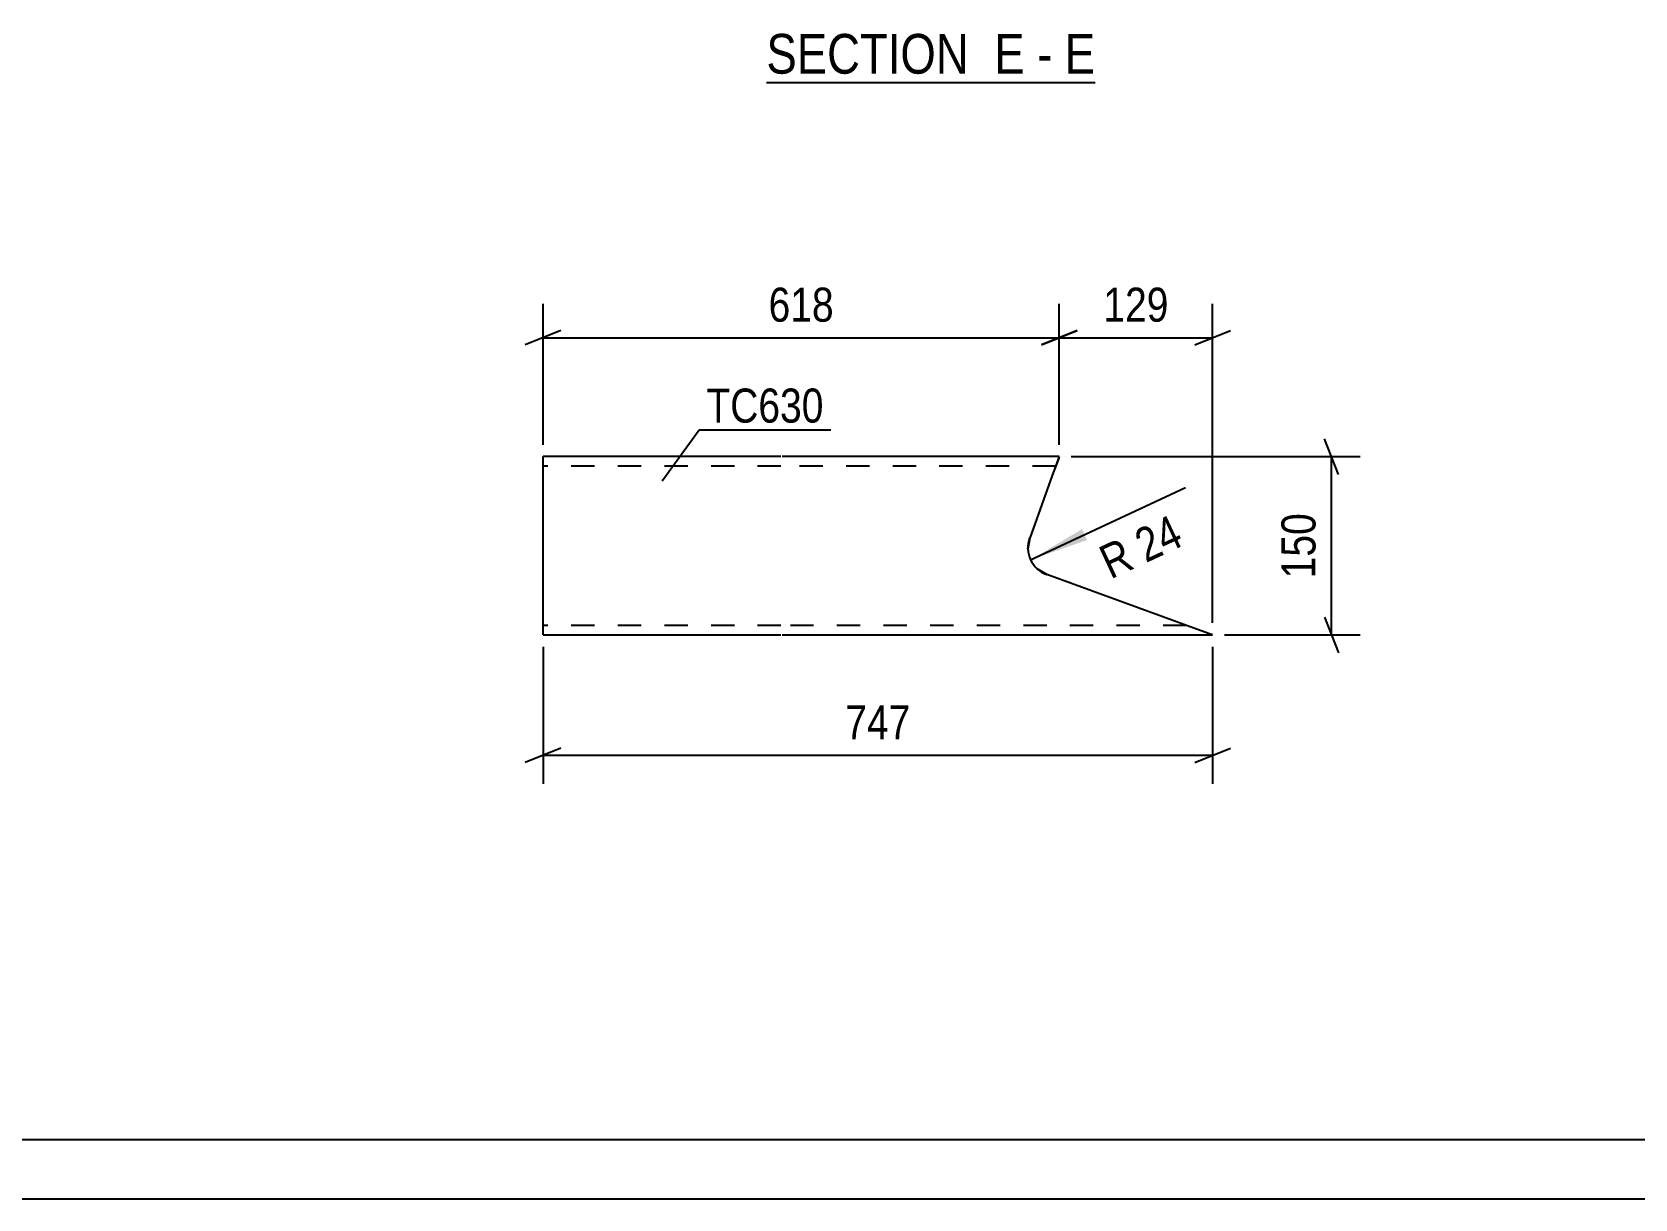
# Model space of a CAD drawing. Header units: millimetres. Extents: x 0 to 841, y 0 to 594.
# Drawn here: x 263.4 to 398.3, y 0 to 98.2 of the extents above; entities that cross this region are included whole.
import ezdxf

# ---------------------------------------------------------------- set-up
doc = ezdxf.new("R2010")
doc.units = ezdxf.units.MM
doc.linetypes.add('DXK_LINE_DOT2', pattern=[3.9198, 1.9599, -1.9599])
doc.styles.add('Arial Narrow', font='ARIALN.TTF', dxfattribs={"height": 0.2})

# ---------------------------------------------------------------- blocks, each defined once
blk = doc.blocks.new('Unknown-814407374-1129')
at = {"color": 5, "linetype": 'Continuous'}
for p, q in [((5, 5), (836, 5)), ((0, 0), (841, 0))]:
    blk.add_line(p, q, dxfattribs=at)
blk = doc.blocks.new('Unknown-814407374-13 - 4499')
at = {"color": 6, "linetype": 'Continuous'}
blk.add_line((325.21, 93.93), (352.86, 93.93), dxfattribs=at)
at = {"color": 0, "linetype": 'Continuous'}
for points in [[(343.32, 94.68), (343.32, 98.18), (325.21, 98.18), (325.21, 94.68)], [(346.93, 94.68), (346.93, 98.18), (344.37, 98.18), (344.37, 94.68)], [(349.25, 94.68), (349.25, 98.18), (347.98, 98.18), (347.98, 94.68)], [(352.86, 94.68), (352.86, 98.18), (350.3, 98.18), (350.3, 94.68)]]:
    blk.add_wipeout(points, dxfattribs=at)
at = {"color": 7, "linetype": 'Continuous', "style": 'Arial Narrow'}
for s, p in [('SECTION ', (325.21, 94.68)), ('E', (344.37, 94.68)), ('E', (350.3, 94.68)), ('-', (347.98, 94.68))]:
    blk.add_text(s, height=3.34, dxfattribs=at).set_placement(p)
blk = doc.blocks.new('Part-814407374-15640 - 15639')
at = {"color": 2, "linetype": 'Continuous'}
for p, q in [((326.43, 62.46), (306.43, 62.46)), ((306.43, 49.06), (306.43, 62.46)), ((349.84, 62.46), (326.53, 62.46)), ((349.84, 62.46), (349.25, 60.86)), ((349.25, 60.86), (347.35, 55.61)), ((347.2, 54.69), (347.35, 55.61)), ((348.78, 52.54), (347.98, 53.02)), ((362.4, 47.58), (348.78, 52.54)), ((306.43, 47.46), (306.43, 49.06)), ((306.43, 47.46), (326.43, 47.46)), ((326.53, 47.46), (362.74, 47.46)), ((362.74, 47.46), (362.4, 47.58))]:
    blk.add_line(p, q, dxfattribs=at)
at = {"color": 7, "linetype": 'DXK_LINE_DOT2'}
for p, q in [((349.79, 62.34), (349.25, 60.86)), ((326.43, 61.66), (306.43, 61.66)), ((349.55, 61.66), (326.53, 61.66)), ((347.35, 55.61), (347.2, 54.69)), ((347.2, 54.69), (347.35, 55.61)), ((347.35, 55.61), (347.2, 54.69)), ((347.98, 53.02), (348.78, 52.54)), ((348.78, 52.54), (347.98, 53.02)), ((347.98, 53.02), (348.78, 52.54)), ((306.43, 47.58), (306.43, 49.06)), ((306.43, 48.26), (306.43, 48.32)), ((326.43, 48.26), (306.43, 48.26)), ((360.54, 48.26), (326.53, 48.26))]:
    blk.add_line(p, q, dxfattribs=at)
at = {"color": 2, "linetype": 'Continuous'}
blk.add_arc((349.6, 54.79), 2.4, 182.5, 227.5, dxfattribs=at)
at = {"color": 7, "linetype": 'DXK_LINE_DOT2'}
blk.add_arc((349.6, 54.79), 2.4, 182.5, 227.5, dxfattribs=at)
blk.add_arc((349.6, 54.79), 2.4, 182.5, 227.5, dxfattribs=at)
blk.add_arc((349.6, 54.79), 2.4, 182.5, 227.5, dxfattribs=at)
blk = doc.blocks.new('StraightDimension-814407374-18217 - 15639')
at = {"color": 7, "linetype": 'Continuous'}
for p, q in [((349.84, 63.46), (349.84, 75.31)), ((362.74, 48.46), (362.74, 75.31)), ((351.34, 73.06), (348.34, 71.86)), ((361.24, 71.86), (364.24, 73.06)), ((349.84, 72.46), (362.74, 72.46))]:
    blk.add_line(p, q, dxfattribs=at)
at = {"color": 0}
blk.add_wipeout([(359.63, 73.21), (359.63, 77.41), (352.95, 77.41), (352.95, 73.21)], dxfattribs=at)
at = {"color": 3, "style": 'Arial Narrow'}
blk.add_text('129', height=2.863, dxfattribs=at).set_placement((353.55, 73.81))
blk = doc.blocks.new('StraightDimension-814407374-16034 - 15639')
at = {"color": 7, "linetype": 'Continuous'}
for p, q in [((306.43, 46.46), (306.43, 34.93)), ((362.74, 46.46), (362.74, 34.93)), ((307.93, 37.93), (304.93, 36.73)), ((361.24, 36.73), (364.24, 37.93)), ((306.43, 37.33), (362.74, 37.33))]:
    blk.add_line(p, q, dxfattribs=at)
at = {"color": 0}
blk.add_wipeout([(337.92, 38.08), (337.92, 42.28), (331.24, 42.28), (331.24, 38.08)], dxfattribs=at)
at = {"color": 3, "style": 'Arial Narrow'}
blk.add_text('747', height=2.863, dxfattribs=at).set_placement((331.84, 38.68))
blk = doc.blocks.new('StraightDimension-814407374-18218 - 15639')
at = {"color": 7, "linetype": 'Continuous'}
for p, q in [((306.43, 63.46), (306.43, 75.31)), ((349.84, 63.46), (349.84, 75.31)), ((307.93, 73.06), (304.93, 71.86)), ((348.34, 71.86), (351.34, 73.06)), ((306.43, 72.46), (349.84, 72.46))]:
    blk.add_line(p, q, dxfattribs=at)
at = {"color": 0}
blk.add_wipeout([(331.47, 73.21), (331.47, 77.41), (324.79, 77.41), (324.79, 73.21)], dxfattribs=at)
at = {"color": 3, "style": 'Arial Narrow'}
blk.add_text('618', height=2.863, dxfattribs=at).set_placement((325.39, 73.81))
blk = doc.blocks.new('RadiusDimension-814407374-18213 - 15639')
at = {"linetype": 'Continuous'}
blk.add_hatch(color=7, dxfattribs=at).paths.add_polyline_path([(352.17, 55.44), (347.43, 53.78), (351.75, 56.35)])
at = {"color": 7, "linetype": 'Continuous'}
blk.add_line((347.43, 53.78), (360.45, 59.85), dxfattribs=at)
blk.add_arc((349.6, 54.79), 2.4, 160, 250, dxfattribs=at)
at = {"color": 0}
blk.add_wipeout([(361.24, 54.76), (359.46, 58.56), (352.08, 55.12), (353.86, 51.32)], dxfattribs=at)
at = {"color": 3, "style": 'Arial Narrow'}
blk.add_text('R 24', height=2.863, rotation=24.9981, dxfattribs=at).set_placement((354.15, 52.11))
blk = doc.blocks.new('StraightDimension-814407374-16022 - 15639')
at = {"color": 7, "linetype": 'Continuous'}
for p, q in [((373.34, 60.96), (372.14, 63.96)), ((350.84, 62.46), (375.14, 62.46)), ((372.74, 47.46), (372.74, 62.46)), ((372.14, 48.96), (373.34, 45.96)), ((363.74, 47.46), (375.14, 47.46))]:
    blk.add_line(p, q, dxfattribs=at)
at = {"color": 0}
blk.add_wipeout([(371.99, 58.3), (367.79, 58.3), (367.79, 51.62), (371.99, 51.62)], dxfattribs=at)
at = {"color": 3, "style": 'Arial Narrow'}
blk.add_text('150', height=2.863, rotation=90.0002, dxfattribs=at).set_placement((371.39, 52.22))
blk = doc.blocks.new('Mark-814407374-16388 - 15639')
at = {"color": 0}
blk.add_wipeout([(330.03, 65.32), (330.03, 68.32), (320.16, 68.32), (320.16, 65.32)], dxfattribs=at)
blk.add_wipeout([(330.03, 65.32), (330.03, 68.32), (320.16, 68.32), (320.16, 65.32)], dxfattribs=at)
at = {"color": 30, "linetype": 'Continuous'}
for p, q in [((316.45, 60.42), (319.56, 64.72)), ((319.56, 64.72), (330.63, 64.72))]:
    blk.add_line(p, q, dxfattribs=at)
at = {"color": 3, "style": 'Arial Narrow'}
blk.add_text('TC630', height=2.863, dxfattribs=at).set_placement((320.16, 65.32))

msp = doc.modelspace()

# ---------------------------------------------------------------- block references
for name in ['Unknown-814407374-1129', 'Part-814407374-15640 - 15639']:
    msp.add_blockref(name, (0, 0))

# ---------------------------------------------------------------- next in the draw order: block references
for name in ['Unknown-814407374-13 - 4499', 'StraightDimension-814407374-18217 - 15639', 'StraightDimension-814407374-16034 - 15639']:
    msp.add_blockref(name, (0, 0))

# ---------------------------------------------------------------- next in the draw order: block references
for name in ['StraightDimension-814407374-18218 - 15639', 'RadiusDimension-814407374-18213 - 15639']:
    msp.add_blockref(name, (0, 0))

# ---------------------------------------------------------------- next in the draw order: block references
for name in ['Mark-814407374-16388 - 15639', 'StraightDimension-814407374-16022 - 15639']:
    msp.add_blockref(name, (0, 0))

doc.saveas('drawing.dxf')
